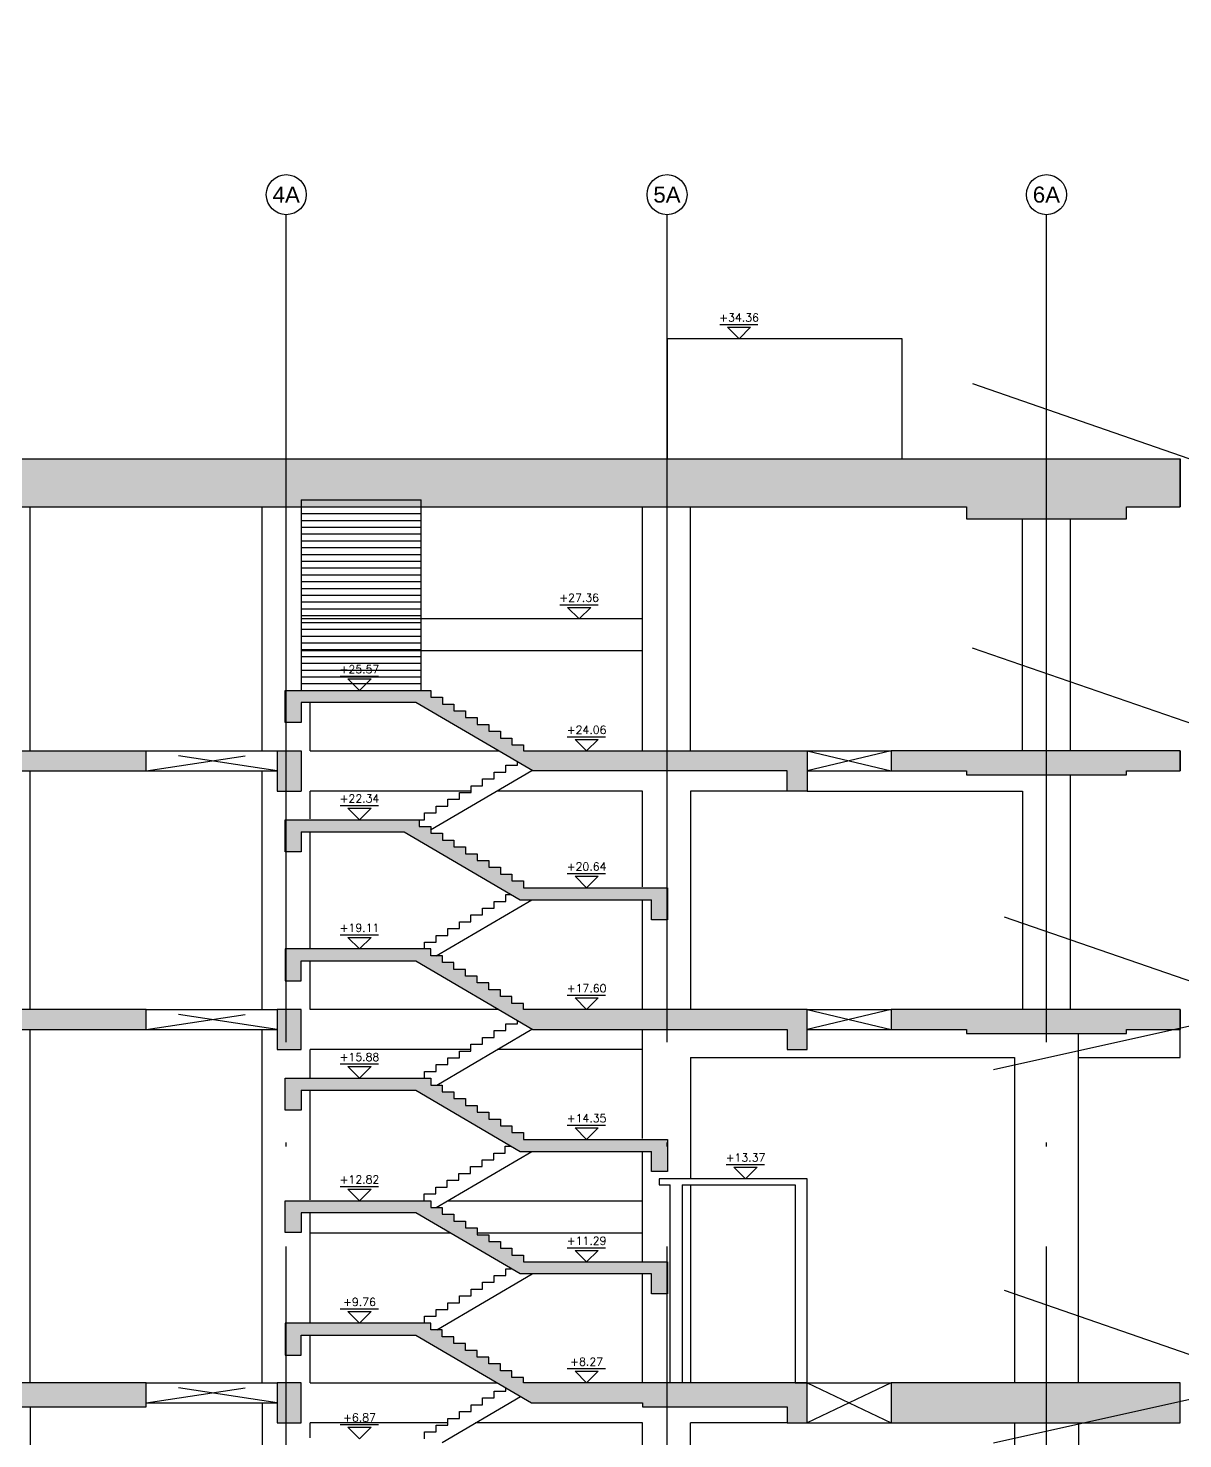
# Model space of a CAD drawing. Header units: millimetres. Extents: x 400392 to 401301, y 4543945 to 4544121.
# Drawn here: x 401037.6 to 401066.46, y 4543973.33 to 4544008.58 of the extents above; entities that cross this region are included whole.
import ezdxf
from ezdxf.enums import TextEntityAlignment as Align

# ---------------------------------------------------------------- set-up
doc = ezdxf.new("R2010")
doc.units = ezdxf.units.MM
for name, pattern in [('AKS', [3, 2.5, -0.25, 0, -0.25]), ('CIZGI', [0.4, 0.25, -0.15]), ('CONTINU', [0]), ('HIDDEN', [0.375, 0.25, -0.125])]:
    doc.linetypes.add(name, pattern=pattern)
for name, color, linetype in [('aks prota', 2, 'AKS'), ('caks prota', 4, 'Continuous'), ('görünüş prota', 4, 'Continuous'), ('kesik prota', 2, 'CIZGI'), ('kesit prota', 1, 'Continuous'), ('kesit tarama prota', 252, 'Continuous'), ('kot prota', 4, 'Continuous'), ('merdiven prota', 2, 'Continuous'), ('not çizgisi prota', 4, 'Continuous'), ('PRT-CST-rc_level', 6, 'Continuous'), ('PRT-CST-rc_levermark', 4, 'Continuous'), ('st_s_ölçü', 4, 'Continuous'), ('taks prota', 7, 'Continuous'), ('ölçü prota', 4, 'Continuous')]:
    doc.layers.add(name, color=color, linetype=linetype)
doc.styles.add('OLCU', font='romanstw.shx')
doc.styles.add('TAKS', font='Arial Unicode.ttf')
doc.dimstyles.new('1-50', dxfattribs={"dimtxt": 10, "dimasz": 4, "dimexe": 4, "dimexo": 8, "dimgap": 4, "dimtad": 1, "dimdec": 1, "dimrnd": 0.05, "dimzin": 9, "dimdsep": 46, "dimtxsty": 'OLCU', "dimblk1": 'OBLIQUE', "dimblk2": 'OBLIQUE', "dimsah": 1, "dimcen": 2, "dimdle": 4, "dimclrd": 4, "dimclre": 4, "dimclrt": 3, "dimadec": 1, "dimazin": 0, "dimtfac": 1, "dimtdec": 1, "dimtix": 1, "dimtmove": 2, "dimatfit": 3, "dimldrblk": 'OBLIQUE', "dimfxl": 1, "dimtvp": 1, "dimtolj": 1, "dimtzin": 1, "dimarcsym": 0})

# ---------------------------------------------------------------- blocks, each defined once
blk = doc.blocks.new('KOTK5')
at = {"layer": 'PRT-CST-rc_levermark'}
blk.add_line((217, 160), (-213, 160), dxfattribs=at)
blk.add_lwpolyline([(130, 130), (-130, 130), (0, 0)], close=True, dxfattribs=at)
at = {"layer": 'PRT-CST-rc_level', "style": 'OLCU'}
blk.add_attdef('000.00', text='', height=90, dxfattribs=at).set_placement((0, 193), align=Align.CENTER)
blk = doc.blocks.new('_Oblique')
at = {"layer": 'st_s_ölçü', "lineweight": -2}
blk.add_line((-0.5, -0.5), (0.5, 0.5), dxfattribs=at)

msp = doc.modelspace()

# ---------------------------------------------------------------- hatches: boundary and pattern name
at = {"layer": 'kesit tarama prota'}
h = msp.add_hatch(color=256, dxfattribs=at)
h.dxf.hatch_style = 1
h.paths.add_polyline_path([(401066.39645, 4543961.21544), (401059.46849, 4543961.21543), (401059.46849, 4543962.84543), (401066.39645, 4543962.84543), (401066.39645, 4543963.14543), (401059.16849, 4543963.14543), (401059.16849, 4543961.21543), (401057.06849, 4543961.21543), (401057.06849, 4543963.14543), (401049.98277, 4543963.14543), (401049.98277, 4543963.29843), (401049.69277, 4543963.29843), (401049.69277, 4543963.46843), (401049.40277, 4543963.46843), (401049.40277, 4543963.63843), (401049.11277, 4543963.63843), (401049.11277, 4543963.80843), (401048.82277, 4543963.80843), (401048.82277, 4543963.97843), (401048.53277, 4543963.97843), (401048.53277, 4543964.14843), (401048.24277, 4543964.14843), (401048.24277, 4543964.31843), (401047.95277, 4543964.31843), (401047.95277, 4543964.48843), (401047.66277, 4543964.48843), (401047.66277, 4543964.65843), (401044.02727, 4543964.65843), (401044.02727, 4543963.85927), (401044.42728, 4543963.85927), (401044.42727, 4543964.35843), (401047.29132, 4543964.35843), (401049.36056, 4543963.14543), (401044.12727, 4543963.14543), (401044.12727, 4543962.84543), (401049.66664, 4543962.84543), (401049.66664, 4543961.21543), (401028.4685, 4543961.21543), (401028.4685, 4543962.84543), (401040.55222, 4543962.84543), (401040.55222, 4543963.14543), (401024.80224, 4543963.14543), (401024.80224, 4543968.66543), (401040.55222, 4543968.66543), (401040.55222, 4543969.26543), (401024.80224, 4543969.26543), (401024.80224, 4543974.12543), (401040.55224, 4543974.12543), (401040.55224, 4543974.72543), (401024.30224, 4543974.72543), (401024.30224, 4543983.55543), (401040.55224, 4543983.55543), (401040.55224, 4543984.05543), (401024.30224, 4543984.05543), (401024.30224, 4543989.51543), (401030.95224, 4543989.51543), (401030.95224, 4543990.01543), (401040.55224, 4543990.01543), (401040.55224, 4543990.51543), (401030.45224, 4543990.51543), (401030.45224, 4543990.01543), (401024.30224, 4543990.01543), (401024.30224, 4543996.61543), (401061.05162, 4543996.61543), (401061.05162, 4543996.31543), (401065.05162, 4543996.31543), (401065.05162, 4543996.61543), (401066.39088, 4543996.61543), (401066.39088, 4543997.81543), (401022.80224, 4543997.81543), (401022.80224, 4543959.21542), (401023.7185, 4543959.21542), (401024.8185, 4543957.01543), (401031.8185, 4543957.01543), (401032.9185, 4543959.21543), (401066.39645, 4543959.21544)])
h.paths.add_polyline_path([(401049.96664, 4543961.21543), (401049.96664, 4543962.84543), (401056.76849, 4543962.84543), (401056.76849, 4543961.21543)], flags=16)
h.paths.add_polyline_path([(401029.8185, 4543959.01543), (401028.4685, 4543959.01543), (401028.4685, 4543961.01543), (401029.8185, 4543961.01543)], flags=16)
h.paths.add_polyline_path([(401028.1685, 4543959.01543), (401026.8185, 4543959.01543), (401026.8185, 4543961.01543), (401028.1685, 4543961.01543)], flags=16)
h.paths.add_polyline_path([(401028.1685, 4543961.21543), (401024.80224, 4543961.21543), (401024.80224, 4543962.84543), (401028.1685, 4543962.84543)], flags=16)
h = msp.add_hatch(color=256, dxfattribs=at)
h.dxf.hatch_style = 1
h.paths.add_polyline_path([(401057.06851, 4543990.51543), (401049.98369, 4543990.51543), (401049.98369, 4543990.66843), (401049.69369, 4543990.66843), (401049.69369, 4543990.83843), (401049.40369, 4543990.83843), (401049.40369, 4543991.00843), (401049.11369, 4543991.00843), (401049.11369, 4543991.17843), (401048.82369, 4543991.17843), (401048.82369, 4543991.34843), (401048.53369, 4543991.34843), (401048.53369, 4543991.51843), (401048.24369, 4543991.51843), (401048.24369, 4543991.68843), (401047.95369, 4543991.68843), (401047.95369, 4543991.85843), (401047.66369, 4543991.85843), (401047.66369, 4543992.02843), (401044.02727, 4543992.02843), (401044.02728, 4543991.22927), (401044.42728, 4543991.22927), (401044.42728, 4543991.72843), (401047.29223, 4543991.72843), (401050.21441, 4543990.01543), (401056.56851, 4543990.01543), (401056.56851, 4543989.51543), (401057.06851, 4543989.51543)])
h = msp.add_hatch(color=256, dxfattribs=at)
h.dxf.hatch_style = 1
h.paths.add_polyline_path([(401044.42728, 4543990.51543), (401043.82729, 4543990.51543), (401043.82729, 4543989.51543), (401044.42727, 4543989.51543)])
h = msp.add_hatch(color=256, dxfattribs=at)
h.dxf.hatch_style = 1
h.paths.add_polyline_path([(401066.39088, 4543990.51543), (401059.16851, 4543990.51543), (401059.16851, 4543990.01543), (401061.05162, 4543990.01543), (401061.05162, 4543989.91543), (401065.05162, 4543989.91543), (401065.05162, 4543990.01543), (401066.39088, 4543990.01543)])
h = msp.add_hatch(color=256, dxfattribs=at)
h.dxf.hatch_style = 1
h.paths.add_polyline_path([(401053.57732, 4543987.09843), (401049.98369, 4543987.09843), (401049.98369, 4543987.26843), (401049.69369, 4543987.26843), (401049.69369, 4543987.43843), (401049.40369, 4543987.43843), (401049.40369, 4543987.60843), (401049.11369, 4543987.60843), (401049.11369, 4543987.77843), (401048.82369, 4543987.77843), (401048.82369, 4543987.94843), (401048.53369, 4543987.94843), (401048.53369, 4543988.11843), (401048.24369, 4543988.11843), (401048.24369, 4543988.28843), (401047.95369, 4543988.28843), (401047.95369, 4543988.45843), (401047.66369, 4543988.45843), (401047.66369, 4543988.62843), (401047.37369, 4543988.62843), (401047.37369, 4543988.79843), (401044.02727, 4543988.79843), (401044.02727, 4543987.99927), (401044.42728, 4543987.99927), (401044.42727, 4543988.49843), (401047.00223, 4543988.49843), (401049.90223, 4543986.79843), (401053.17732, 4543986.79843), (401053.17732, 4543986.29927), (401053.57732, 4543986.29927)])
h = msp.add_hatch(color=256, dxfattribs=at)
h.dxf.hatch_style = 1
h.paths.add_polyline_path([(401057.06855, 4543984.05543), (401049.98369, 4543984.05543), (401049.98369, 4543984.20843), (401049.69369, 4543984.20843), (401049.69369, 4543984.37843), (401049.40369, 4543984.37843), (401049.40369, 4543984.54843), (401049.11369, 4543984.54843), (401049.11369, 4543984.71843), (401048.82369, 4543984.71843), (401048.82369, 4543984.88843), (401048.53369, 4543984.88843), (401048.53369, 4543985.05843), (401048.24369, 4543985.05843), (401048.24369, 4543985.22843), (401047.95369, 4543985.22843), (401047.95369, 4543985.39843), (401047.66369, 4543985.39843), (401047.66369, 4543985.56843), (401047.12284, 4543985.56843), (401044.02727, 4543985.56843), (401044.02727, 4543984.76927), (401044.42727, 4543984.76927), (401044.42727, 4543985.26843), (401047.29223, 4543985.26843), (401050.21441, 4543983.55543), (401056.56855, 4543983.55543), (401056.56855, 4543983.05543), (401057.06855, 4543983.05543)])
h = msp.add_hatch(color=256, dxfattribs=at)
h.dxf.hatch_style = 1
h.paths.add_polyline_path([(401044.42727, 4543984.05543), (401043.82727, 4543984.05543), (401043.82727, 4543983.05543), (401044.42727, 4543983.05543)])
h = msp.add_hatch(color=256, dxfattribs=at)
h.dxf.hatch_style = 1
h.paths.add_polyline_path([(401066.39645, 4543984.05543), (401059.16851, 4543984.05543), (401059.16851, 4543983.55543), (401061.05162, 4543983.55543), (401061.05162, 4543983.45543), (401065.05162, 4543983.45543), (401065.05162, 4543983.55543), (401066.39645, 4543983.55543)])
h = msp.add_hatch(color=256, dxfattribs=at)
h.dxf.hatch_style = 1
h.paths.add_polyline_path([(401053.57732, 4543980.80843), (401049.98257, 4543980.80843), (401049.98257, 4543980.97843), (401049.69257, 4543980.97843), (401049.69257, 4543981.14843), (401049.40257, 4543981.14843), (401049.40257, 4543981.31843), (401049.11257, 4543981.31843), (401049.11257, 4543981.48843), (401048.82257, 4543981.48843), (401048.82257, 4543981.65843), (401048.53257, 4543981.65843), (401048.53257, 4543981.82843), (401048.24257, 4543981.82843), (401048.24257, 4543981.99843), (401047.95257, 4543981.99843), (401047.95257, 4543982.16843), (401047.66257, 4543982.16843), (401047.66257, 4543982.33843), (401044.02727, 4543982.33843), (401044.02727, 4543981.53927), (401044.42727, 4543981.53927), (401044.42727, 4543982.03843), (401047.29111, 4543982.03843), (401049.90112, 4543980.50843), (401053.17732, 4543980.50843), (401053.17732, 4543980.00927), (401053.57732, 4543980.00927)])
h = msp.add_hatch(color=256, dxfattribs=at)
h.dxf.hatch_style = 1
h.paths.add_polyline_path([(401053.57732, 4543977.74843), (401049.98257, 4543977.74843), (401049.98257, 4543977.91843), (401049.69257, 4543977.91843), (401049.69257, 4543978.08843), (401049.40257, 4543978.08843), (401049.40257, 4543978.25843), (401049.11257, 4543978.25843), (401049.11257, 4543978.42843), (401048.82257, 4543978.42843), (401048.82257, 4543978.59843), (401048.53257, 4543978.59843), (401048.53257, 4543978.76843), (401048.24257, 4543978.76843), (401048.24257, 4543978.93843), (401047.95257, 4543978.93843), (401047.95257, 4543979.10843), (401047.66257, 4543979.10843), (401047.66257, 4543979.27843), (401044.02727, 4543979.27843), (401044.02727, 4543978.47927), (401044.42727, 4543978.47927), (401044.42727, 4543978.97843), (401047.29111, 4543978.97843), (401049.90112, 4543977.44843), (401053.17732, 4543977.44843), (401053.17732, 4543976.94927), (401053.57732, 4543976.94927)])
h = msp.add_hatch(color=256, dxfattribs=at)
h.dxf.hatch_style = 1
h.paths.add_polyline_path([(401057.06855, 4543974.72543), (401049.98279, 4543974.72543), (401049.98279, 4543974.85843), (401049.69279, 4543974.85843), (401049.69279, 4543975.02843), (401049.40279, 4543975.02843), (401049.40279, 4543975.19843), (401049.11279, 4543975.19843), (401049.11279, 4543975.36843), (401048.82279, 4543975.36843), (401048.82279, 4543975.53843), (401048.53279, 4543975.53843), (401048.53279, 4543975.70843), (401048.24279, 4543975.70843), (401048.24279, 4543975.87843), (401047.95279, 4543975.87843), (401047.95279, 4543976.04843), (401047.66279, 4543976.04843), (401047.66279, 4543976.21843), (401044.02727, 4543976.21843), (401044.02727, 4543975.41927), (401044.42727, 4543975.41927), (401044.42727, 4543975.91843), (401047.29134, 4543975.91843), (401050.1794, 4543974.22543), (401052.95222, 4543974.22543), (401052.95222, 4543974.12543), (401056.57224, 4543974.12543), (401056.57224, 4543973.72543), (401057.06855, 4543973.72543)])
h = msp.add_hatch(color=256, dxfattribs=at)
h.dxf.hatch_style = 1
h.paths.add_polyline_path([(401043.82727, 4543974.72543), (401043.82727, 4543973.72543), (401044.42727, 4543973.72543), (401044.42727, 4543974.72543)])
h = msp.add_hatch(color=256, dxfattribs=at)
h.dxf.hatch_style = 1
h.paths.add_polyline_path([(401066.39644, 4543974.72543), (401059.16851, 4543974.72543), (401059.16852, 4543973.72543), (401062.25223, 4543973.72543), (401062.25224, 4543973.72543), (401063.15574, 4543973.72543), (401066.39644, 4543973.72543)])

# ---------------------------------------------------------------- linework, layer by layer
at = {"layer": 'aks prota', "ltscale": 10}
for p, q in [((401044.05224, 4543953.1352), (401044.05224, 4544003.91711)), ((401053.5685, 4543953.1352), (401053.5685, 4544003.91711)), ((401063.05224, 4543953.1352), (401063.05224, 4544003.91711))]:
    msp.add_line(p, q, dxfattribs=at)
at = {"layer": 'caks prota', "ltscale": 0.05}
for centre in [(401044.05224, 4544004.4171), (401053.5685, 4544004.4171), (401063.05224, 4544004.4171)]:
    msp.add_circle(centre, 0.5, dxfattribs=at)
at = {"layer": 'görünüş prota', "color": 4}
for p, q in [((401037.65221, 4543990.51543), (401037.65221, 4543996.61543)), ((401043.45221, 4543990.51543), (401043.45221, 4543996.61543)), ((401052.95222, 4543990.51543), (401052.95221, 4543996.61543)), ((401054.15222, 4543990.51543), (401054.15221, 4543996.61543)), ((401062.45224, 4543990.51543), (401062.45224, 4543996.31543)), ((401063.65224, 4543990.51543), (401063.65224, 4543996.31543)), ((401044.65221, 4543990.51543), (401044.65221, 4543991.72843)), ((401040.55222, 4543990.51543), (401043.82727, 4543990.51543)), ((401037.65222, 4543984.05543), (401037.65221, 4543990.01543)), ((401040.55224, 4543990.01543), (401043.82729, 4543990.01543)), ((401043.45222, 4543984.05543), (401043.45221, 4543990.01543)), ((401063.65225, 4543984.05543), (401063.65224, 4543989.91543)), ((401044.65222, 4543988.81927), (401044.65222, 4543989.51543)), ((401044.65222, 4543985.58927), (401044.65222, 4543988.49843)), ((401052.95222, 4543984.05543), (401052.95222, 4543986.79843)), ((401044.65222, 4543984.05543), (401044.65222, 4543985.26843)), ((401040.55222, 4543984.05543), (401043.82727, 4543984.05543)), ((401037.65222, 4543974.72543), (401037.65222, 4543983.55543)), ((401040.55224, 4543983.55543), (401043.82729, 4543983.55543)), ((401043.45222, 4543974.72543), (401043.45222, 4543983.55543)), ((401052.95222, 4543980.82927), (401052.95222, 4543983.55543)), ((401063.85222, 4543974.72543), (401063.85222, 4543983.45543)), ((401044.65222, 4543982.35927), (401044.65222, 4543983.05543)), ((401044.65222, 4543979.29927), (401044.65222, 4543982.03843)), ((401052.95222, 4543977.76927), (401052.95223, 4543980.50843)), ((401053.3685, 4543979.82543), (401053.3685, 4543979.67543)), ((401053.3685, 4543979.67543), (401053.64498, 4543979.67543)), ((401053.94498, 4543979.67543), (401056.7685, 4543979.67543)), ((401044.65222, 4543976.23927), (401044.65222, 4543978.97843)), ((401052.95222, 4543974.72543), (401052.95222, 4543977.44843)), ((401044.65222, 4543974.72543), (401044.65222, 4543975.91843)), ((401040.55222, 4543974.72543), (401043.82727, 4543974.72543)), ((401037.65222, 4543974.12543), (401037.65222, 4543969.26543)), ((401040.55224, 4543974.22543), (401043.82727, 4543974.22543)), ((401043.45222, 4543974.22543), (401043.45222, 4543969.26543)), ((401044.65222, 4543973.34927), (401044.65222, 4543973.72543)), ((401052.95222, 4543971.98927), (401052.95222, 4543973.72543)), ((401054.15222, 4543969.26543), (401054.15222, 4543973.72543)), ((401062.25222, 4543973.72543), (401062.25222, 4543969.26543)), ((401063.85222, 4543973.72543), (401063.85222, 4543969.26543))]:
    msp.add_line(p, q, dxfattribs=at)
for points in [[(401059.4485, 4543997.81543), (401059.4485, 4544000.81543), (401053.56851, 4544000.81543), (401053.56851, 4543997.81543)], [(401044.42728, 4543996.78843), (401044.42728, 4543992.02843)], [(401044.42728, 4543996.78843), (401047.42728, 4543996.78843)], [(401044.42728, 4543996.61843), (401047.42728, 4543996.61843)], [(401047.42728, 4543992.02843), (401047.42728, 4543996.78843)], [(401044.42728, 4543996.44843), (401047.42728, 4543996.44843)], [(401044.42728, 4543996.27843), (401047.42728, 4543996.27843)], [(401044.42728, 4543996.10843), (401047.42728, 4543996.10843)], [(401044.42728, 4543995.93843), (401047.42728, 4543995.93843)], [(401044.42728, 4543995.76843), (401047.42728, 4543995.76843)], [(401044.42728, 4543995.59843), (401047.42728, 4543995.59843)], [(401044.42728, 4543995.42843), (401047.42728, 4543995.42843)], [(401044.42728, 4543995.25843), (401047.42728, 4543995.25843)], [(401044.42728, 4543995.08843), (401047.42728, 4543995.08843)], [(401044.42728, 4543994.91843), (401047.42728, 4543994.91843)], [(401044.42728, 4543994.74843), (401047.42728, 4543994.74843)], [(401044.42728, 4543994.57843), (401047.42728, 4543994.57843)], [(401044.42728, 4543994.40843), (401047.42728, 4543994.40843)], [(401044.42728, 4543994.23843), (401047.42728, 4543994.23843)], [(401044.42728, 4543994.06843), (401047.42728, 4543994.06843)], [(401044.42728, 4543993.89843), (401047.42728, 4543993.89843)], [(401044.42728, 4543993.72843), (401047.42728, 4543993.72843)], [(401044.42728, 4543993.55843), (401047.42728, 4543993.55843)], [(401044.42728, 4543993.38843), (401047.42728, 4543993.38843)], [(401044.42728, 4543993.21843), (401047.42728, 4543993.21843)], [(401044.42728, 4543993.04843), (401047.42728, 4543993.04843)], [(401044.42728, 4543992.87843), (401047.42728, 4543992.87843)], [(401044.42728, 4543992.70843), (401047.42728, 4543992.70843)], [(401044.42728, 4543992.53843), (401047.42728, 4543992.53843)], [(401044.42728, 4543992.36843), (401047.42728, 4543992.36843)], [(401044.42728, 4543992.19843), (401047.42728, 4543992.19843)], [(401057.06853, 4543990.51543), (401059.16851, 4543990.51543)], [(401047.36833, 4543988.79843), (401047.51042, 4543988.79843), (401047.51042, 4543988.96843), (401047.80042, 4543988.96843), (401047.80042, 4543989.13843), (401048.09042, 4543989.13843), (401048.09042, 4543989.30843), (401048.38042, 4543989.30843), (401048.38042, 4543989.47843), (401048.67042, 4543989.47843), (401048.67042, 4543989.64843), (401048.96042, 4543989.64843), (401048.96042, 4543989.81843), (401049.25042, 4543989.81843), (401049.25042, 4543989.98843), (401049.54042, 4543989.98843), (401049.54042, 4543990.15843), (401049.83042, 4543990.15843), (401049.83042, 4543990.24053)], [(401047.65535, 4543988.54216), (401050.19149, 4543990.02887)], [(401057.06853, 4543990.01543), (401059.16851, 4543990.01543)], [(401056.56851, 4543989.51543), (401054.15222, 4543989.51543), (401054.15222, 4543984.05543)], [(401057.06853, 4543989.51543), (401062.45224, 4543989.51543), (401062.45224, 4543984.05543)], [(401047.50811, 4543985.56843), (401047.50811, 4543985.73843), (401047.79811, 4543985.73843), (401047.79811, 4543985.90843), (401048.08811, 4543985.90843), (401048.08811, 4543986.07843), (401048.37811, 4543986.07843), (401048.37811, 4543986.24843), (401048.66811, 4543986.24843), (401048.66811, 4543986.41843), (401048.95811, 4543986.41843), (401048.95811, 4543986.58843), (401049.2481, 4543986.58843), (401049.2481, 4543986.75843), (401049.5381, 4543986.75843), (401049.5381, 4543986.92843), (401049.67512, 4543986.92843)], [(401047.8002, 4543985.39843), (401050.18843, 4543986.79843)], [(401057.06853, 4543984.05543), (401059.16851, 4543984.05543)], [(401047.50811, 4543982.33843), (401047.50811, 4543982.50843), (401047.79811, 4543982.50843), (401047.79811, 4543982.67843), (401048.08811, 4543982.67843), (401048.08811, 4543982.84843), (401048.37811, 4543982.84843), (401048.37811, 4543983.01843), (401048.6681, 4543983.01843), (401048.6681, 4543983.18843), (401048.9581, 4543983.18843), (401048.9581, 4543983.35843), (401049.2481, 4543983.35843), (401049.2481, 4543983.52843), (401049.5381, 4543983.52843), (401049.5381, 4543983.69843), (401049.8281, 4543983.69843), (401049.8281, 4543983.77875)], [(401047.81132, 4543982.16843), (401050.19322, 4543983.56472)], [(401057.06853, 4543983.55543), (401059.16851, 4543983.55543)], [(401054.15222, 4543982.85543), (401054.15222, 4543979.82543)], [(401054.15222, 4543982.85543), (401062.25222, 4543982.85543), (401062.25222, 4543974.72543)], [(401047.49699, 4543979.27843), (401047.49699, 4543979.44843), (401047.78699, 4543979.44843), (401047.78699, 4543979.61843), (401048.07699, 4543979.61843), (401048.07699, 4543979.78843), (401048.36698, 4543979.78843), (401048.36698, 4543979.95843), (401048.65698, 4543979.95843), (401048.65698, 4543980.12843), (401048.94698, 4543980.12843), (401048.94698, 4543980.29843), (401049.23698, 4543980.29843), (401049.23698, 4543980.46843), (401049.52698, 4543980.46843), (401049.52698, 4543980.63843), (401049.66311, 4543980.63843)], [(401047.8002, 4543979.10843), (401050.18843, 4543980.50843)], [(401056.7685, 4543979.67543), (401056.7685, 4543974.72543), (401057.0685, 4543974.72543), (401057.0685, 4543979.82543), (401053.3685, 4543979.82543)], [(401053.94498, 4543979.67543), (401053.94498, 4543974.72543), (401053.64498, 4543974.72543), (401053.64498, 4543979.67543)], [(401054.15222, 4543979.67543), (401054.15222, 4543974.72543)], [(401048.09019, 4543979.27843), (401052.95222, 4543979.27841)], [(401044.65222, 4543978.47843), (401048.14408, 4543978.47842)], [(401048.82257, 4543978.47842), (401052.95222, 4543978.47841)], [(401047.50995, 4543976.21843), (401047.50995, 4543976.38843), (401047.79995, 4543976.38843), (401047.79995, 4543976.55843), (401048.08995, 4543976.55843), (401048.08995, 4543976.72843), (401048.37995, 4543976.72843), (401048.37995, 4543976.89843), (401048.66995, 4543976.89843), (401048.66995, 4543977.06843), (401048.95995, 4543977.06843), (401048.95995, 4543977.23843), (401049.24995, 4543977.23843), (401049.24995, 4543977.40843), (401049.53995, 4543977.40843), (401049.53995, 4543977.57843), (401049.67423, 4543977.57843)], [(401047.81317, 4543976.04843), (401050.2014, 4543977.44843)], [(401047.50995, 4543973.32843), (401047.50995, 4543973.49843), (401047.79995, 4543973.49843), (401047.79995, 4543973.66843), (401048.08995, 4543973.66843), (401048.08995, 4543973.83843), (401048.37995, 4543973.83843), (401048.37995, 4543974.00843), (401048.66995, 4543974.00843), (401048.66995, 4543974.17843), (401048.95995, 4543974.17843), (401048.95995, 4543974.34843), (401049.24995, 4543974.34843), (401049.24995, 4543974.51843), (401049.53995, 4543974.51843), (401049.53995, 4543974.59725)], [(401057.06853, 4543974.72543), (401059.16851, 4543974.72543)], [(401047.94762, 4543973.23725), (401049.90379, 4543974.38397)], [(401057.06853, 4543973.72543), (401059.16851, 4543973.72543)]]:
    msp.add_lwpolyline(points, dxfattribs=at)
at = {"layer": 'kesik prota', "ltscale": 10}
for p, q in [((401066.39088, 4543996.61543), (401066.39088, 4543997.81543)), ((401066.39088, 4543990.01543), (401066.39088, 4543990.51543)), ((401066.39088, 4543982.85543), (401066.39088, 4543984.05543)), ((401066.39644, 4543973.72543), (401066.39644, 4543974.72543))]:
    msp.add_line(p, q, dxfattribs=at)
at = {"layer": 'kesit prota', "color": 1}
for p, q in [((401022.80224, 4543997.81543), (401066.39088, 4543997.81543)), ((401030.45224, 4543990.51543), (401040.55224, 4543990.51543)), ((401040.55224, 4543990.01543), (401040.55224, 4543990.51543)), ((401043.82727, 4543990.51543), (401044.42728, 4543990.51543)), ((401043.82727, 4543990.51543), (401043.82727, 4543989.51543)), ((401044.42728, 4543990.51543), (401044.42727, 4543989.51543)), ((401030.95224, 4543990.01543), (401040.55224, 4543990.01543)), ((401043.82727, 4543989.51543), (401044.42727, 4543989.51543))]:
    msp.add_line(p, q, dxfattribs=at)
for points in [[(401024.30224, 4543996.61543), (401061.05162, 4543996.61543), (401061.05162, 4543996.31543), (401065.05162, 4543996.31543), (401065.05162, 4543996.61543), (401066.39088, 4543996.61543)], [(401050.21441, 4543990.01543), (401047.29223, 4543991.72843), (401044.42728, 4543991.72843), (401044.42728, 4543991.22927), (401044.02728, 4543991.22927), (401044.02727, 4543992.02843), (401047.66369, 4543992.02843), (401047.66369, 4543991.85843), (401047.95369, 4543991.85843), (401047.95369, 4543991.68843), (401048.24369, 4543991.68843), (401048.24369, 4543991.51843), (401048.53369, 4543991.51843), (401048.53369, 4543991.34843), (401048.82369, 4543991.34843), (401048.82369, 4543991.17843), (401049.11369, 4543991.17843), (401049.11369, 4543991.00843), (401049.40369, 4543991.00843), (401049.40369, 4543990.83843), (401049.69369, 4543990.83843), (401049.69369, 4543990.66843), (401049.98369, 4543990.66843), (401049.98369, 4543990.51543), (401057.06851, 4543990.51543), (401057.06851, 4543989.51543), (401056.56851, 4543989.51543), (401056.56851, 4543990.01543), (401050.21441, 4543990.01543)], [(401066.39088, 4543990.51543), (401059.16851, 4543990.51543), (401059.16851, 4543990.01543), (401061.05162, 4543990.01543), (401061.05162, 4543989.91543), (401065.05162, 4543989.91543), (401065.05162, 4543990.01543), (401066.39088, 4543990.01543)], [(401057.06851, 4543990.01543), (401057.06851, 4543990.01543)], [(401024.80224, 4543969.26543), (401024.80224, 4543974.12543), (401040.55224, 4543974.12543), (401040.55224, 4543974.72543), (401024.30224, 4543974.72543), (401024.30224, 4543983.55543), (401040.55224, 4543983.55543), (401040.55224, 4543984.05543), (401024.30224, 4543984.05543), (401024.30224, 4543989.51543)], [(401044.42727, 4543988.49843), (401044.42728, 4543987.99927), (401044.02727, 4543987.99927), (401044.02727, 4543988.79843), (401047.37369, 4543988.79843), (401047.37369, 4543988.62843), (401047.66369, 4543988.62843), (401047.66369, 4543988.45843), (401047.95369, 4543988.45843), (401047.95369, 4543988.28843), (401048.24369, 4543988.28843), (401048.24369, 4543988.11843), (401048.53369, 4543988.11843), (401048.53369, 4543987.94843), (401048.82369, 4543987.94843), (401048.82369, 4543987.77843), (401049.11369, 4543987.77843), (401049.11369, 4543987.60843), (401049.40369, 4543987.60843), (401049.40369, 4543987.43843), (401049.69369, 4543987.43843), (401049.69369, 4543987.26843), (401049.98369, 4543987.26843), (401049.98369, 4543987.09843), (401053.57732, 4543987.09843), (401053.57732, 4543986.29927), (401053.17732, 4543986.29927), (401053.17732, 4543986.79843)], [(401044.42727, 4543988.49843), (401047.00223, 4543988.49843), (401049.90223, 4543986.79843), (401053.17732, 4543986.79843)], [(401047.35721, 4543988.79843), (401047.35721, 4543988.79843)], [(401047.64721, 4543985.56843), (401047.64721, 4543985.56843), (401044.02727, 4543985.56843), (401044.02727, 4543984.76927), (401044.42727, 4543984.76927), (401044.42727, 4543985.26843), (401047.29223, 4543985.26843), (401050.21441, 4543983.55543), (401056.56855, 4543983.55543), (401056.56855, 4543983.05543), (401057.06855, 4543983.05543), (401057.06855, 4543984.05543), (401049.98369, 4543984.05543), (401049.98369, 4543984.20843), (401049.69369, 4543984.20843), (401049.69369, 4543984.37843), (401049.40369, 4543984.37843), (401049.40369, 4543984.54843), (401049.11369, 4543984.54843), (401049.11369, 4543984.71843), (401048.82369, 4543984.71843), (401048.82369, 4543984.88843), (401048.53369, 4543984.88843), (401048.53369, 4543985.05843), (401048.24369, 4543985.05843), (401048.24369, 4543985.22843), (401047.95369, 4543985.22843), (401047.95369, 4543985.39843), (401047.66369, 4543985.39843), (401047.66369, 4543985.56843), (401047.12284, 4543985.56843)], [(401066.39088, 4543984.05543), (401059.16851, 4543984.05543), (401059.16851, 4543983.55543), (401061.05162, 4543983.55543), (401061.05162, 4543983.45543), (401065.05162, 4543983.45543), (401065.05162, 4543983.55543), (401066.39088, 4543983.55543)], [(401044.42727, 4543982.03843), (401044.42727, 4543981.53927), (401044.02727, 4543981.53927), (401044.02727, 4543982.33843), (401047.66257, 4543982.33843), (401047.66257, 4543982.16843), (401047.95257, 4543982.16843), (401047.95257, 4543981.99843), (401048.24257, 4543981.99843), (401048.24257, 4543981.82843), (401048.53257, 4543981.82843), (401048.53257, 4543981.65843), (401048.82257, 4543981.65843), (401048.82257, 4543981.48843), (401049.11257, 4543981.48843), (401049.11257, 4543981.31843), (401049.40257, 4543981.31843), (401049.40257, 4543981.14843), (401049.69257, 4543981.14843), (401049.69257, 4543980.97843), (401049.98257, 4543980.97843), (401049.98257, 4543980.80843), (401053.57732, 4543980.80843), (401053.57732, 4543980.00927), (401053.17732, 4543980.00927), (401053.17732, 4543980.50843)], [(401044.42727, 4543982.03843), (401047.29111, 4543982.03843), (401049.90112, 4543980.50843), (401053.17732, 4543980.50843)], [(401049.98257, 4543977.74843), (401053.57732, 4543977.74843), (401053.57732, 4543976.94927), (401053.17732, 4543976.94927), (401053.17732, 4543977.44843), (401049.90112, 4543977.44843), (401047.29111, 4543978.97843), (401044.42727, 4543978.97843), (401044.42727, 4543978.47927), (401044.02727, 4543978.47927), (401044.02727, 4543979.27843), (401047.66257, 4543979.27843), (401047.66257, 4543979.10843), (401047.95257, 4543979.10843), (401047.95257, 4543978.93843), (401048.24257, 4543978.93843), (401048.24257, 4543978.76843), (401048.53257, 4543978.76843), (401048.53257, 4543978.59843), (401048.82257, 4543978.59843), (401048.82257, 4543978.42843), (401049.11257, 4543978.42843), (401049.11257, 4543978.25843), (401049.40257, 4543978.25843), (401049.40257, 4543978.08843), (401049.69257, 4543978.08843), (401049.69257, 4543977.91843), (401049.98257, 4543977.91843), (401049.98257, 4543977.74843)], [(401066.39644, 4543974.72543), (401059.16851, 4543974.72543), (401059.16851, 4543973.72543), (401059.16851, 4543973.72543), (401059.16851, 4543973.72543), (401066.39644, 4543973.72543)]]:
    msp.add_lwpolyline(points, dxfattribs=at)
for points in [[(401043.82727, 4543984.05543), (401043.82727, 4543983.05543), (401044.42727, 4543983.05543), (401044.42727, 4543984.05543)], [(401043.82727, 4543974.72543), (401043.82727, 4543973.72543), (401044.42727, 4543973.72543), (401044.42727, 4543974.72543)]]:
    msp.add_lwpolyline(points, close=True, dxfattribs=at)
at = {"layer": 'kesit prota'}
msp.add_lwpolyline([(401044.42727, 4543975.91843), (401047.29134, 4543975.91843), (401050.1794, 4543974.22543), (401052.95222, 4543974.22543), (401052.95222, 4543974.12543), (401056.57224, 4543974.12543), (401056.57224, 4543973.72543), (401057.06855, 4543973.72543), (401057.06855, 4543974.72543), (401049.98279, 4543974.72543), (401049.98279, 4543974.85843), (401049.69279, 4543974.85843), (401049.69279, 4543975.02843), (401049.40279, 4543975.02843), (401049.40279, 4543975.19843), (401049.11279, 4543975.19843), (401049.11279, 4543975.36843), (401048.82279, 4543975.36843), (401048.82279, 4543975.53843), (401048.53279, 4543975.53843), (401048.53279, 4543975.70843), (401048.24279, 4543975.70843), (401048.24279, 4543975.87843), (401047.95279, 4543975.87843), (401047.95279, 4543976.04843), (401047.66279, 4543976.04843), (401047.66279, 4543976.21843), (401044.02727, 4543976.21843), (401044.02727, 4543975.41927), (401044.42727, 4543975.41927), (401044.42727, 4543975.91843)], dxfattribs=at)
at = {"layer": 'kesit tarama prota'}
for points in [[(401066.39088, 4543997.81543), (401066.39088, 4543996.61543)], [(401066.39088, 4543990.51543), (401066.39088, 4543990.01543)], [(401066.39645, 4543984.05543), (401066.39645, 4543983.55543)]]:
    msp.add_lwpolyline(points, dxfattribs=at)
at = {"layer": 'merdiven prota', "linetype": 'HIDDEN', "ltscale": 10}
for points in [[(401043.82727, 4543990.01543), (401040.55222, 4543990.51543)], [(401040.55224, 4543990.01543), (401043.82729, 4543990.51543)], [(401057.06853, 4543990.51543), (401059.16851, 4543990.01543)], [(401059.16851, 4543990.51543), (401057.06853, 4543990.01543)], [(401043.82727, 4543983.55543), (401040.55222, 4543984.05543)], [(401040.55224, 4543983.55543), (401043.82729, 4543984.05543)], [(401057.06853, 4543984.05543), (401059.16851, 4543983.55543)], [(401059.16851, 4543984.05543), (401057.06853, 4543983.55543)], [(401043.82727, 4543974.22543), (401040.55222, 4543974.72543)], [(401040.55224, 4543974.22543), (401043.82727, 4543974.72543)], [(401057.06853, 4543974.72543), (401059.16851, 4543973.72543)], [(401059.16851, 4543974.72543), (401057.06855, 4543973.72543)]]:
    msp.add_lwpolyline(points, dxfattribs=at)
at = {"layer": 'ölçü prota'}
for p, q in [((401052.95221, 4543993.81543), (401044.42728, 4543993.81543)), ((401052.95221, 4543993.01543), (401044.42728, 4543993.01543))]:
    msp.add_line(p, q, dxfattribs=at)
for points in [[(401044.42728, 4543990.51543), (401044.42728, 4543990.51543)], [(401044.65221, 4543990.51543), (401049.36147, 4543990.51543)], [(401048.67042, 4543989.51543), (401044.65222, 4543989.51543)], [(401052.95222, 4543987.11927), (401052.95222, 4543989.51543), (401049.31562, 4543989.51543)], [(401049.36147, 4543984.05543), (401044.65222, 4543984.05543)], [(401048.6681, 4543983.05543), (401044.65222, 4543983.05543)], [(401052.95222, 4543983.05543), (401049.32443, 4543983.05543)], [(401063.85222, 4543982.85543), (401066.39088, 4543982.85543)], [(401044.65222, 4543974.72543), (401049.32646, 4543974.72543)], [(401048.08995, 4543973.72543), (401044.65222, 4543973.72543)], [(401052.95222, 4543973.72543), (401048.7804, 4543973.72543)], [(401056.57224, 4543973.72543), (401054.15222, 4543973.72543)]]:
    msp.add_lwpolyline(points, dxfattribs=at)

# ---------------------------------------------------------------- block references
at = {"layer": 'kot prota', "linetype": 'CONTINU', "ltscale": 0.1}
ref = msp.add_blockref('KOTK5', (401055.36851, 4544000.81543), dxfattribs=dict(at, xscale=-0.002222222222222221, yscale=0.002222222222222221, zscale=0.002222222222222222, rotation=1.399620875197627e-05))
ref.add_attrib('000.00', '+34.36', dxfattribs={"layer": 'PRT-CST-rc_level', "height": 0.2, "rotation": 0.000014, "style": 'OLCU'}).set_placement((401055.36851, 4544001.24462), align=Align.CENTER)
ref = msp.add_blockref('KOTK5', (401051.37229, 4543993.81543), dxfattribs=dict(at, xscale=-0.002222222222222221, yscale=0.002222222222222221, zscale=0.002222222222222222, rotation=1.399620875197627e-05))
ref.add_attrib('000.00', '+27.36', dxfattribs={"layer": 'PRT-CST-rc_level', "height": 0.2, "rotation": 0.000014, "style": 'OLCU'}).set_placement((401051.37229, 4543994.24462), align=Align.CENTER)
ref = msp.add_blockref('KOTK5', (401045.88142, 4543992.02843), dxfattribs=dict(at, xscale=-0.002222222222222221, yscale=0.002222222222222221, zscale=0.002222222222222222, rotation=1.399620875197627e-05))
ref.add_attrib('000.00', '+25.57', dxfattribs={"layer": 'PRT-CST-rc_level', "height": 0.2, "rotation": 0.000014, "style": 'OLCU'}).set_placement((401045.88142, 4543992.45763), align=Align.CENTER)
ref = msp.add_blockref('KOTK5', (401051.55812, 4543990.51543), dxfattribs=dict(at, xscale=-0.002222222222222221, yscale=0.002222222222222221, zscale=0.002222222222222222, rotation=1.399620875197627e-05))
ref.add_attrib('000.00', '+24.06', dxfattribs={"layer": 'PRT-CST-rc_level', "height": 0.2, "rotation": 0.000014, "style": 'OLCU'}).set_placement((401051.55811, 4543990.94462), align=Align.CENTER)
ref = msp.add_blockref('KOTK5', (401045.88142, 4543988.79843), dxfattribs=dict(at, xscale=-0.002222222222222221, yscale=0.002222222222222221, zscale=0.002222222222222222, rotation=1.399620875197627e-05))
ref.add_attrib('000.00', '+22.34', dxfattribs={"layer": 'PRT-CST-rc_level', "height": 0.2, "rotation": 0.000014, "style": 'OLCU'}).set_placement((401045.88142, 4543989.22763), align=Align.CENTER)
ref = msp.add_blockref('KOTK5', (401051.55812, 4543987.09843), dxfattribs=dict(at, xscale=-0.002222222222222221, yscale=0.002222222222222221, zscale=0.002222222222222222, rotation=1.399620875197627e-05))
ref.add_attrib('000.00', '+20.64', dxfattribs={"layer": 'PRT-CST-rc_level', "height": 0.2, "rotation": 0.000014, "style": 'OLCU'}).set_placement((401051.55812, 4543987.52763), align=Align.CENTER)
ref = msp.add_blockref('KOTK5', (401045.88142, 4543985.56843), dxfattribs=dict(at, xscale=-0.002222222222222221, yscale=0.002222222222222221, zscale=0.002222222222222222, rotation=1.399620875197627e-05))
ref.add_attrib('000.00', '+19.11', dxfattribs={"layer": 'PRT-CST-rc_level', "height": 0.2, "rotation": 0.000014, "style": 'OLCU'}).set_placement((401045.88142, 4543985.99763), align=Align.CENTER)
ref = msp.add_blockref('KOTK5', (401051.55812, 4543984.05543), dxfattribs=dict(at, xscale=-0.002222222222222221, yscale=0.002222222222222221, zscale=0.002222222222222222, rotation=1.399620875197627e-05))
ref.add_attrib('000.00', '+17.60', dxfattribs={"layer": 'PRT-CST-rc_level', "height": 0.2, "rotation": 0.000014, "style": 'OLCU'}).set_placement((401051.55812, 4543984.48462), align=Align.CENTER)
ref = msp.add_blockref('KOTK5', (401045.88142, 4543982.33843), dxfattribs=dict(at, xscale=-0.002222222222222221, yscale=0.002222222222222221, zscale=0.002222222222222222, rotation=1.399620875197627e-05))
ref.add_attrib('000.00', '+15.88', dxfattribs={"layer": 'PRT-CST-rc_level', "height": 0.2, "rotation": 0.000014, "style": 'OLCU'}).set_placement((401045.88142, 4543982.76763), align=Align.CENTER)
ref = msp.add_blockref('KOTK5', (401051.55812, 4543980.80843), dxfattribs=dict(at, xscale=-0.002222222222222221, yscale=0.002222222222222221, zscale=0.002222222222222222, rotation=1.399620875197627e-05))
ref.add_attrib('000.00', '+14.35', dxfattribs={"layer": 'PRT-CST-rc_level', "height": 0.2, "rotation": 0.000014, "style": 'OLCU'}).set_placement((401051.55812, 4543981.23763), align=Align.CENTER)
ref = msp.add_blockref('KOTK5', (401055.53089, 4543979.82543), dxfattribs=dict(at, xscale=-0.002222222222222221, yscale=0.002222222222222221, zscale=0.002222222222222222, rotation=1.399620875197627e-05))
ref.add_attrib('000.00', '+13.37', dxfattribs={"layer": 'PRT-CST-rc_level', "height": 0.2, "rotation": 0.000014, "style": 'OLCU'}).set_placement((401055.53089, 4543980.25462), align=Align.CENTER)
ref = msp.add_blockref('KOTK5', (401045.88142, 4543979.27843), dxfattribs=dict(at, xscale=-0.002222222222222221, yscale=0.002222222222222221, zscale=0.002222222222222222, rotation=1.399620875197627e-05))
ref.add_attrib('000.00', '+12.82', dxfattribs={"layer": 'PRT-CST-rc_level', "height": 0.2, "rotation": 0.000014, "style": 'OLCU'}).set_placement((401045.88142, 4543979.70763), align=Align.CENTER)
ref = msp.add_blockref('KOTK5', (401051.55812, 4543977.74843), dxfattribs=dict(at, xscale=-0.002222222222222221, yscale=0.002222222222222221, zscale=0.002222222222222222, rotation=1.399620875197627e-05))
ref.add_attrib('000.00', '+11.29', dxfattribs={"layer": 'PRT-CST-rc_level', "height": 0.2, "rotation": 0.000014, "style": 'OLCU'}).set_placement((401051.55812, 4543978.17763), align=Align.CENTER)
ref = msp.add_blockref('KOTK5', (401045.88142, 4543976.21843), dxfattribs=dict(at, xscale=-0.002222222222222221, yscale=0.002222222222222221, zscale=0.002222222222222222, rotation=1.399620875197627e-05))
ref.add_attrib('000.00', '+9.76', dxfattribs={"layer": 'PRT-CST-rc_level', "height": 0.2, "rotation": 0.000014, "style": 'OLCU'}).set_placement((401045.88142, 4543976.64763), align=Align.CENTER)
ref = msp.add_blockref('KOTK5', (401051.55812, 4543974.72543), dxfattribs=dict(at, xscale=-0.002222222222222221, yscale=0.002222222222222221, zscale=0.002222222222222222, rotation=1.399620875197627e-05))
ref.add_attrib('000.00', '+8.27', dxfattribs={"layer": 'PRT-CST-rc_level', "height": 0.2, "rotation": 0.000014, "style": 'OLCU'}).set_placement((401051.55812, 4543975.15462), align=Align.CENTER)
ref = msp.add_blockref('KOTK5', (401045.88142, 4543973.32843), dxfattribs=dict(at, xscale=-0.002222222222222221, yscale=0.002222222222222221, zscale=0.002222222222222222, rotation=1.399620875197627e-05))
ref.add_attrib('000.00', '+6.87', dxfattribs={"layer": 'PRT-CST-rc_level', "height": 0.2, "rotation": 0.000014, "style": 'OLCU'}).set_placement((401045.88142, 4543973.75763), align=Align.CENTER)

# ---------------------------------------------------------------- texts
at = {"layer": 'taks prota', "style": 'TAKS'}
for s, p in [('4A', (401044.05224, 4544004.4171)), ('5A', (401053.5685, 4544004.4171)), ('6A', (401063.05224, 4544004.4171))]:
    msp.add_text(s, height=0.4, rotation=359.505165, dxfattribs=at).set_placement(p, align=Align.MIDDLE_CENTER)

# ---------------------------------------------------------------- leaders
at = {"layer": 'not çizgisi prota'}
for points in [[(401069.22027, 4543996.9207), (401068.66171, 4543998.07046), (401067.22332, 4543998.07046)], [(401069.21587, 4543990.32204), (401068.65731, 4543991.4718), (401067.21892, 4543991.4718)], [(401070.01524, 4543983.59717), (401069.45667, 4543984.74692), (401068.01829, 4543984.74692)], [(401070.00815, 4543984.396), (401069.45667, 4543984.74692), (401068.00629, 4543984.74692)], [(401070.01524, 4543989.25681), (401069.45667, 4543988.10705), (401068.01829, 4543988.10705)], [(401070.01524, 4543974.26717), (401069.45667, 4543975.41692), (401068.01829, 4543975.41692)], [(401070.00815, 4543975.066), (401069.45667, 4543975.41692), (401068.00629, 4543975.41692)], [(401070.02083, 4543968.70699), (401069.45667, 4543969.95692), (401068.01829, 4543969.95692)], [(401070.00815, 4543969.606), (401069.45667, 4543969.95692), (401068.00629, 4543969.95692)]]:
    msp.add_leader(points, dimstyle='1-50', override={"dimasz": 12, "dimgap": 4, "dimtad": 0}, dxfattribs=at)

doc.saveas('drawing.dxf')
